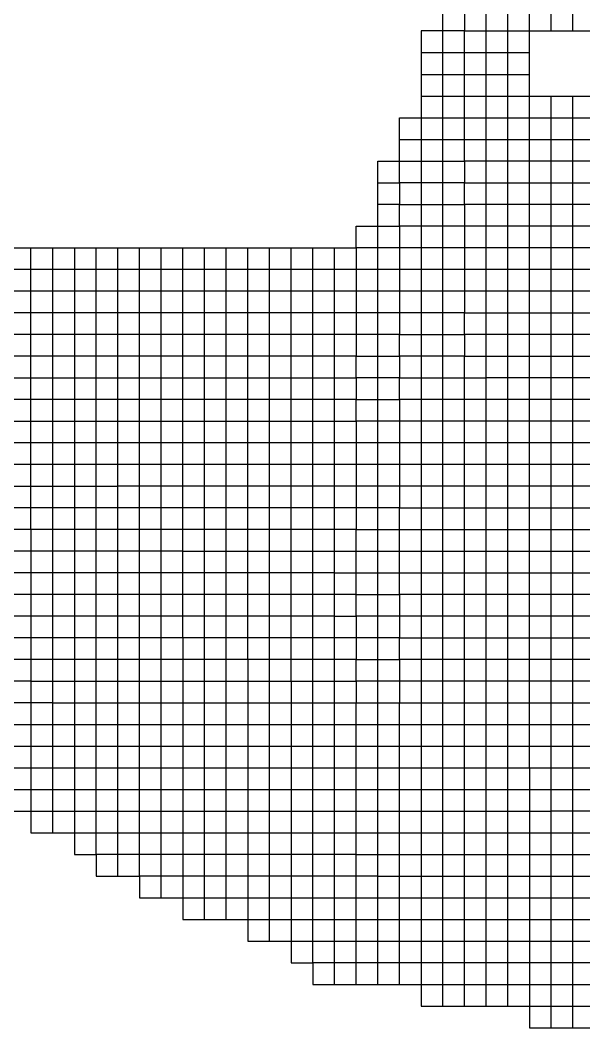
# Model space of a CAD drawing. Header units: millimetres. Extents: x 0 to 841, y 0 to 594.
# Drawn here: x 747.24 to 750.45, y 102.57 to 108.32 of the extents above; entities that cross this region are included whole.
import ezdxf
from ezdxf.enums import TextEntityAlignment as Align

# ---------------------------------------------------------------- set-up
doc = ezdxf.new("R2010")
doc.units = ezdxf.units.MM
doc.layers.add('TEXT', color=255, linetype='Continuous')
doc.styles.add('ECL', font='', dxfattribs={"width": 0.7, "height": 3})
doc.styles.get('ECL').set_extended_font_data('FangSong_GB2312')

# ---------------------------------------------------------------- blocks, each defined once
blk = doc.blocks.new('*U21')
at = {"color": 32, "linetype": 'Continuous'}
for points in [[(-27.291, -2.4065), (-27.1425, -2.4065), (-26.994, -2.4065), (-26.8455, -2.4065), (-26.697, -2.4065), (-26.5485, -2.4065)], [(-26.8455, -2.1095), (-26.994, -2.1095), (-27.1425, -2.1095), (-27.291, -2.1095)], [(-26.697, -2.258), (-26.8455, -2.258), (-26.994, -2.258), (-27.1425, -2.258), (-27.291, -2.258)], [(-26.2515, -2.555), (-26.4, -2.555), (-26.5485, -2.555), (-26.697, -2.555), (-26.8455, -2.555), (-26.994, -2.555), (-27.1425, -2.555), (-27.291, -2.555)]]:
    blk.add_lwpolyline(points, dxfattribs=at)
at = {"color": 15, "linetype": 'Continuous'}
for points in [[(-27.291, -4.337), (-27.1425, -4.337), (-26.994, -4.337), (-26.8455, -4.337), (-26.697, -4.337), (-26.5485, -4.337), (-26.4, -4.337), (-26.2515, -4.337), (-26.103, -4.337), (-25.9545, -4.337), (-25.806, -4.337), (-25.6575, -4.337), (-25.509, -4.337), (-25.3605, -4.337), (-25.212, -4.337), (-25.0635, -4.337), (-24.915, -4.337), (-24.7665, -4.337), (-24.618, -4.337), (-24.618, -4.1885), (-24.4695, -4.1885), (-24.321, -4.1885), (-24.1725, -4.1885), (-24.024, -4.1885), (-23.8755, -4.1885), (-23.727, -4.1885), (-23.5785, -4.1885), (-23.43, -4.1885), (-23.2815, -4.1885)], [(-27.291, -4.634), (-27.1425, -4.634), (-27.1425, -4.7825), (-26.994, -4.7825), (-26.8455, -4.7825), (-26.8455, -4.931), (-26.697, -4.931), (-26.697, -5.0795), (-26.5485, -5.0795), (-26.4, -5.0795), (-26.4, -5.228), (-26.2515, -5.228), (-26.103, -5.228), (-26.103, -5.3765), (-25.9545, -5.3765), (-25.806, -5.3765), (-25.6575, -5.3765), (-25.6575, -5.525), (-25.509, -5.525), (-25.3605, -5.525), (-25.3605, -5.6735), (-25.212, -5.6735), (-25.212, -5.822), (-25.0635, -5.822), (-24.915, -5.822), (-24.7665, -5.822), (-24.618, -5.822), (-24.4695, -5.822), (-24.321, -5.822), (-24.1725, -5.822), (-24.024, -5.822), (-23.8755, -5.822), (-23.727, -5.822), (-23.5785, -5.822), (-23.43, -5.822), (-23.2815, -5.822)], [(-25.0635, -3.2975), (-25.212, -3.2975), (-25.3605, -3.2975), (-25.509, -3.2975), (-25.6575, -3.2975), (-25.806, -3.2975), (-25.9545, -3.2975), (-26.103, -3.2975), (-26.2515, -3.2975), (-26.4, -3.2975), (-26.5485, -3.2975), (-26.697, -3.2975), (-26.8455, -3.2975), (-26.994, -3.2975), (-27.1425, -3.2975), (-27.291, -3.2975)], [(-24.915, -3.446), (-25.0635, -3.446), (-25.212, -3.446), (-25.3605, -3.446), (-25.509, -3.446), (-25.6575, -3.446), (-25.806, -3.446), (-25.9545, -3.446), (-26.103, -3.446), (-26.2515, -3.446), (-26.4, -3.446), (-26.5485, -3.446), (-26.697, -3.446), (-26.8455, -3.446), (-26.994, -3.446), (-27.1425, -3.446), (-27.291, -3.446)], [(-27.291, -4.1885), (-27.1425, -4.1885), (-26.994, -4.1885), (-26.8455, -4.1885), (-26.697, -4.1885), (-26.5485, -4.1885), (-26.4, -4.1885), (-26.2515, -4.1885), (-26.103, -4.1885), (-25.9545, -4.1885), (-25.806, -4.1885), (-25.6575, -4.1885), (-25.509, -4.1885), (-25.3605, -4.1885), (-25.212, -4.1885), (-25.0635, -4.1885), (-24.915, -4.1885), (-24.7665, -4.1885), (-24.618, -4.1885), (-24.618, -4.04), (-24.4695, -4.04), (-24.321, -4.04), (-24.1725, -4.04), (-24.024, -4.04), (-23.8755, -4.04), (-23.727, -4.04), (-23.5785, -4.04), (-23.43, -4.04), (-23.2815, -4.04)], [(-25.0635, -5.822), (-25.0635, -5.6735), (-25.0635, -5.525), (-25.0635, -5.3765), (-25.0635, -5.228), (-25.0635, -5.0795), (-25.0635, -4.931), (-25.0635, -4.7825), (-25.0635, -4.634), (-25.0635, -4.4855), (-25.0635, -4.337), (-25.0635, -4.1885), (-25.0635, -4.04), (-25.0635, -3.8915)], [(-24.915, -5.822), (-24.915, -5.6735), (-24.915, -5.525), (-24.915, -5.3765), (-24.915, -5.228), (-24.915, -5.0795), (-24.915, -4.931), (-24.915, -4.7825), (-24.915, -4.634), (-24.915, -4.4855), (-24.915, -4.337), (-24.915, -4.1885), (-24.915, -4.04), (-24.915, -3.8915)]]:
    blk.add_lwpolyline(points, dxfattribs=at)
at = {"color": 22, "linetype": 'Continuous'}
for points in [[(-24.915, -3.5945), (-25.0635, -3.5945), (-25.212, -3.5945), (-25.3605, -3.5945), (-25.509, -3.5945), (-25.6575, -3.5945), (-25.806, -3.5945), (-25.9545, -3.5945), (-26.103, -3.5945), (-26.2515, -3.5945), (-26.4, -3.5945), (-26.5485, -3.5945), (-26.697, -3.5945), (-26.8455, -3.5945), (-26.994, -3.5945), (-27.1425, -3.5945), (-27.291, -3.5945)], [(-27.1425, -2.7035), (-27.1425, -2.852), (-27.1425, -3.0005), (-27.1425, -3.149), (-27.1425, -3.2975), (-27.1425, -3.446), (-27.1425, -3.5945), (-27.1425, -3.743), (-27.1425, -3.8915), (-27.1425, -4.04), (-27.1425, -4.1885), (-27.1425, -4.337), (-27.1425, -4.4855), (-27.1425, -4.634), (-26.994, -4.634), (-26.8455, -4.634), (-26.697, -4.634), (-26.5485, -4.634), (-26.4, -4.634), (-26.2515, -4.634), (-26.103, -4.634), (-25.9545, -4.634), (-25.806, -4.634), (-25.6575, -4.634), (-25.509, -4.634), (-25.3605, -4.634), (-25.212, -4.634), (-25.0635, -4.634), (-24.915, -4.634), (-24.7665, -4.634), (-24.618, -4.634), (-24.618, -4.4855), (-24.4695, -4.4855), (-24.321, -4.4855), (-24.1725, -4.4855), (-24.024, -4.4855), (-23.8755, -4.4855), (-23.727, -4.4855), (-23.5785, -4.4855), (-23.43, -4.4855), (-23.2815, -4.4855)], [(-27.291, -4.4855), (-27.1425, -4.4855), (-26.994, -4.4855), (-26.8455, -4.4855), (-26.697, -4.4855), (-26.5485, -4.4855), (-26.4, -4.4855), (-26.2515, -4.4855), (-26.103, -4.4855), (-25.9545, -4.4855), (-25.806, -4.4855), (-25.6575, -4.4855), (-25.509, -4.4855), (-25.3605, -4.4855), (-25.212, -4.4855), (-25.0635, -4.4855), (-24.915, -4.4855), (-24.7665, -4.4855), (-24.618, -4.4855), (-24.618, -4.337), (-24.4695, -4.337), (-24.321, -4.337), (-24.1725, -4.337), (-24.024, -4.337), (-23.8755, -4.337), (-23.727, -4.337), (-23.5785, -4.337), (-23.43, -4.337), (-23.2815, -4.337)], [(-23.8755, -4.931), (-23.727, -4.931), (-23.5785, -4.931), (-23.43, -4.931), (-23.2815, -4.931)], [(-26.103, -3.446), (-26.103, -3.5945), (-26.103, -3.743), (-26.103, -3.8915), (-26.103, -4.04), (-26.103, -4.1885), (-26.103, -4.337), (-26.103, -4.4855), (-26.103, -4.634), (-26.103, -4.7825), (-26.103, -4.931), (-26.103, -5.0795), (-26.103, -5.228), (-25.9545, -5.228), (-25.806, -5.228), (-25.6575, -5.228), (-25.509, -5.228), (-25.3605, -5.228), (-25.212, -5.228), (-25.0635, -5.228), (-24.915, -5.228), (-24.7665, -5.228), (-24.618, -5.228), (-24.618, -5.0795), (-24.4695, -5.0795), (-24.321, -5.0795), (-24.1725, -5.0795), (-24.024, -5.0795), (-23.8755, -5.0795)], [(-24.024, -5.9705), (-24.024, -5.822), (-24.024, -5.6735), (-24.024, -5.525), (-24.024, -5.3765), (-24.024, -5.228), (-24.024, -5.0795), (-24.024, -4.931), (-24.024, -4.7825), (-24.024, -4.634), (-24.024, -4.4855), (-24.024, -4.337), (-24.024, -4.1885)]]:
    blk.add_lwpolyline(points, dxfattribs=at)
at = {"color": 34, "linetype": 'Continuous'}
for points in [[(-25.0635, -3.0005), (-25.212, -3.0005), (-25.3605, -3.0005), (-25.509, -3.0005), (-25.6575, -3.0005), (-25.806, -3.0005), (-25.9545, -3.0005), (-26.103, -3.0005), (-26.2515, -3.0005), (-26.4, -3.0005), (-26.5485, -3.0005), (-26.697, -3.0005), (-26.8455, -3.0005), (-26.994, -3.0005), (-27.1425, -3.0005), (-27.291, -3.0005)], [(-23.2815, -0.476), (-23.43, -0.476), (-23.5785, -0.476), (-23.727, -0.476), (-23.8755, -0.476), (-24.024, -0.476), (-24.1725, -0.476), (-24.1725, -0.6245), (-24.321, -0.6245), (-24.4695, -0.6245), (-24.618, -0.6245), (-24.618, -0.773), (-24.7665, -0.773), (-24.915, -0.773), (-24.915, -0.9215), (-25.0635, -0.9215), (-25.212, -0.9215), (-25.3605, -0.9215), (-25.509, -0.9215), (-25.6575, -0.9215), (-25.806, -0.9215), (-25.9545, -0.9215), (-26.103, -0.9215), (-26.2515, -0.9215), (-26.4, -0.9215), (-26.5485, -0.9215), (-26.697, -0.9215), (-26.8455, -0.9215), (-26.994, -0.9215), (-27.1425, -0.9215), (-27.291, -0.9215)], [(-27.291, -4.04), (-27.1425, -4.04), (-26.994, -4.04), (-26.8455, -4.04), (-26.697, -4.04), (-26.5485, -4.04), (-26.4, -4.04), (-26.2515, -4.04), (-26.103, -4.04), (-25.9545, -4.04), (-25.806, -4.04), (-25.6575, -4.04), (-25.509, -4.04), (-25.3605, -4.04), (-25.212, -4.04), (-25.0635, -4.04), (-24.915, -4.04), (-24.7665, -4.04), (-24.618, -4.04), (-24.618, -3.8915), (-24.4695, -3.8915), (-24.321, -3.8915), (-24.1725, -3.8915), (-24.024, -3.8915), (-23.8755, -3.8915), (-23.727, -3.8915), (-23.5785, -3.8915), (-23.43, -3.8915), (-23.2815, -3.8915)]]:
    blk.add_lwpolyline(points, dxfattribs=at)
at = {"color": 251, "linetype": 'Continuous'}
blk.add_lwpolyline([(-23.5785, 0.712), (-23.5785, 0.8605)], dxfattribs=at)
at = {"color": 77, "linetype": 'Continuous'}
for points in [[(-24.1725, -5.9705), (-24.1725, -5.822), (-24.1725, -5.6735), (-24.1725, -5.525), (-24.1725, -5.3765), (-24.1725, -5.228), (-24.1725, -5.0795), (-24.1725, -4.931), (-24.1725, -4.7825), (-24.1725, -4.634), (-24.1725, -4.4855), (-24.1725, -4.337), (-24.1725, -4.1885), (-24.1725, -4.04), (-24.1725, -3.8915), (-24.1725, -3.743), (-24.1725, -3.5945), (-24.1725, -3.446), (-24.1725, -3.2975), (-24.1725, -3.149), (-24.1725, -3.0005), (-24.1725, -2.852), (-24.1725, -2.7035), (-24.1725, -2.555), (-24.1725, -2.4065), (-24.1725, -2.258), (-24.1725, -2.1095), (-24.1725, -1.961), (-24.1725, -1.8125), (-24.1725, -1.664), (-24.024, -1.664), (-24.024, -1.5155), (-24.024, -1.367), (-24.024, -1.2185), (-24.024, -1.07), (-24.024, -0.9215), (-24.024, -0.773), (-24.024, -0.6245), (-24.024, -0.476), (-24.024, -0.3275), (-24.024, -0.179), (-24.024, -0.0305), (-24.024, 0.118), (-24.024, 0.2665), (-24.024, 0.415), (-24.024, 0.5635), (-24.024, 0.712), (-24.024, 0.8605)], [(-23.8755, -5.3765), (-23.8755, -5.228), (-23.8755, -5.0795), (-23.8755, -4.931), (-23.8755, -4.7825), (-23.8755, -4.634), (-23.8755, -4.4855), (-23.8755, -4.337), (-23.8755, -4.1885), (-23.8755, -4.04), (-23.8755, -3.8915), (-23.8755, -3.743), (-23.8755, -3.5945), (-23.8755, -3.446), (-23.8755, -3.2975), (-23.8755, -3.149), (-23.8755, -3.0005), (-23.8755, -2.852), (-23.8755, -2.7035), (-23.8755, -2.555), (-23.8755, -2.4065), (-23.8755, -2.258), (-23.8755, -2.1095), (-23.8755, -1.961), (-23.8755, -1.8125), (-23.8755, -1.664), (-23.8755, -1.5155), (-23.8755, -1.367), (-23.8755, -1.2185), (-23.8755, -1.07), (-23.8755, -0.9215), (-23.8755, -0.773), (-23.8755, -0.6245), (-23.8755, -0.476), (-23.8755, -0.3275), (-23.8755, -0.179), (-23.8755, -0.0305), (-23.8755, 0.118), (-23.8755, 0.2665), (-23.8755, 0.415), (-23.8755, 0.5635), (-23.8755, 0.712), (-23.8755, 0.8605)], [(-26.5485, -4.337), (-26.5485, -4.1885), (-26.5485, -4.04), (-26.5485, -3.8915), (-26.5485, -3.743), (-26.5485, -3.5945), (-26.5485, -3.446), (-26.5485, -3.2975), (-26.5485, -3.149), (-26.5485, -3.0005), (-26.5485, -2.852), (-26.5485, -2.7035), (-26.5485, -2.555), (-26.5485, -2.4065), (-26.5485, -2.258), (-26.5485, -2.1095), (-26.5485, -1.961), (-26.5485, -1.8125), (-26.5485, -1.664), (-26.5485, -1.5155), (-26.5485, -1.367), (-26.5485, -1.2185), (-26.5485, -1.07), (-26.5485, -0.9215), (-26.5485, -0.773)]]:
    blk.add_lwpolyline(points, dxfattribs=at)
at = {"color": 147, "linetype": 'Continuous'}
for points in [[(-23.727, 0.712), (-23.727, 0.8605), (-23.727, 1.009), (-23.727, 1.1575), (-23.727, 1.306), (-23.727, 1.4545), (-23.727, 1.603), (-23.727, 1.7515), (-23.727, 1.9), (-23.727, 2.0485)], [(-23.43, 0.712), (-23.43, 0.8605), (-23.43, 1.009), (-23.43, 1.1575), (-23.43, 1.306), (-23.43, 1.4545), (-23.43, 1.603), (-23.43, 1.7515), (-23.43, 1.9), (-23.43, 2.0485)]]:
    blk.add_lwpolyline(points, dxfattribs=at)
at = {"color": 97, "linetype": 'Continuous'}
blk.add_lwpolyline([(-24.321, -5.3765), (-24.321, -5.228), (-24.321, -5.0795), (-24.321, -4.931), (-24.321, -4.7825), (-24.321, -4.634), (-24.321, -4.4855), (-24.321, -4.337), (-24.321, -4.1885), (-24.321, -4.04), (-24.321, -3.8915), (-24.321, -3.743), (-24.321, -3.5945), (-24.321, -3.446), (-24.321, -3.2975), (-24.321, -3.149), (-24.321, -3.0005), (-24.321, -2.852), (-24.321, -2.7035), (-24.321, -2.555), (-24.321, -2.4065), (-24.321, -2.258), (-24.321, -2.1095), (-24.321, -1.961), (-24.321, -1.8125), (-24.321, -1.664), (-24.321, -1.5155), (-24.321, -1.367), (-24.321, -1.2185), (-24.321, -1.07), (-24.321, -0.9215), (-24.321, -0.773), (-24.321, -0.6245), (-24.321, -0.476), (-24.321, -0.3275), (-24.321, -0.179), (-24.321, -0.0305), (-24.321, 0.118), (-24.321, 0.2665), (-24.321, 0.415), (-24.321, 0.5635), (-24.321, 0.712), (-24.321, 0.8605)], dxfattribs=at)
at = {"color": 47, "linetype": 'Continuous'}
blk.add_lwpolyline([(-24.1725, 0.8605), (-24.1725, 0.712), (-24.321, 0.712), (-24.4695, 0.712), (-24.4695, 0.5635), (-24.4695, 0.415), (-24.4695, 0.2665), (-24.4695, 0.118), (-24.4695, -0.0305), (-24.4695, -0.179), (-24.4695, -0.3275), (-24.4695, -0.476), (-24.4695, -0.6245), (-24.4695, -0.773), (-24.4695, -0.9215), (-24.4695, -1.07), (-24.4695, -1.2185), (-24.4695, -1.367), (-24.4695, -1.5155), (-24.4695, -1.664), (-24.4695, -1.8125), (-24.4695, -1.961), (-24.4695, -2.1095), (-24.4695, -2.258), (-24.4695, -2.4065), (-24.4695, -2.555), (-24.4695, -2.7035), (-24.4695, -2.852), (-24.4695, -3.0005), (-24.4695, -3.149), (-24.4695, -3.2975), (-24.4695, -3.446), (-24.4695, -3.5945), (-24.4695, -3.743), (-24.4695, -3.8915), (-24.4695, -4.04), (-24.4695, -4.1885), (-24.4695, -4.337), (-24.4695, -4.4855), (-24.4695, -4.634), (-24.4695, -4.7825), (-24.4695, -4.931), (-24.4695, -5.0795), (-24.4695, -5.228), (-24.4695, -5.3765), (-24.4695, -5.525), (-24.4695, -5.6735), (-24.4695, -5.822), (-24.4695, -5.9705), (-24.321, -5.9705), (-24.1725, -5.9705), (-24.024, -5.9705), (-23.8755, -5.9705), (-23.727, -5.9705), (-23.5785, -5.9705), (-23.43, -5.9705), (-23.2815, -5.9705)], dxfattribs=at)
at = {"color": 145, "linetype": 'Continuous'}
blk.add_lwpolyline([(-24.4695, 0.5635), (-24.321, 0.5635), (-24.1725, 0.5635), (-24.1725, 0.712), (-24.024, 0.712), (-23.8755, 0.712), (-23.727, 0.712), (-23.5785, 0.712), (-23.43, 0.712), (-23.2815, 0.712), (-23.133, 0.712), (-22.9845, 0.712)], dxfattribs=at)
at = {"color": 84, "linetype": 'Continuous'}
for points in [[(-23.727, -4.337), (-23.727, -4.1885), (-23.727, -4.04), (-23.727, -3.8915), (-23.727, -3.743), (-23.727, -3.5945), (-23.727, -3.446), (-23.727, -3.2975), (-23.727, -3.149), (-23.727, -3.0005), (-23.727, -2.852), (-23.727, -2.7035), (-23.727, -2.555), (-23.727, -2.4065), (-23.727, -2.258), (-23.727, -2.1095), (-23.727, -1.961), (-23.727, -1.8125), (-23.727, -1.664), (-23.727, -1.5155), (-23.727, -1.367), (-23.727, -1.2185), (-23.727, -1.07), (-23.727, -0.9215), (-23.727, -0.773), (-23.727, -0.6245), (-23.727, -0.476), (-23.727, -0.3275), (-23.727, -0.179), (-23.727, -0.0305), (-23.727, 0.118), (-23.727, 0.2665), (-23.727, 0.415), (-23.727, 0.5635), (-23.727, 0.712)], [(-23.5785, -4.337), (-23.5785, -4.1885), (-23.5785, -4.04), (-23.5785, -3.8915), (-23.5785, -3.743), (-23.5785, -3.5945), (-23.5785, -3.446), (-23.5785, -3.2975), (-23.5785, -3.149), (-23.5785, -3.0005), (-23.5785, -2.852), (-23.5785, -2.7035), (-23.5785, -2.555), (-23.5785, -2.4065), (-23.5785, -2.258), (-23.5785, -2.1095), (-23.5785, -1.961), (-23.5785, -1.8125), (-23.5785, -1.664), (-23.5785, -1.5155), (-23.5785, -1.367), (-23.5785, -1.2185), (-23.5785, -1.07), (-23.5785, -0.9215), (-23.5785, -0.773), (-23.5785, -0.6245), (-23.5785, -0.476), (-23.5785, -0.3275), (-23.5785, -0.179), (-23.5785, -0.0305), (-23.5785, 0.118), (-23.5785, 0.2665)], [(-23.43, -4.337), (-23.43, -4.1885), (-23.43, -4.04), (-23.43, -3.8915), (-23.43, -3.743), (-23.43, -3.5945), (-23.43, -3.446), (-23.43, -3.2975), (-23.43, -3.149), (-23.43, -3.0005), (-23.43, -2.852), (-23.43, -2.7035), (-23.43, -2.555), (-23.43, -2.4065), (-23.43, -2.258), (-23.43, -2.1095), (-23.43, -1.961), (-23.43, -1.8125), (-23.43, -1.664), (-23.43, -1.5155), (-23.43, -1.367), (-23.43, -1.2185), (-23.43, -1.07), (-23.43, -0.9215), (-23.43, -0.773), (-23.43, -0.6245), (-23.43, -0.476), (-23.43, -0.3275), (-23.43, -0.179), (-23.43, -0.0305), (-23.43, 0.118), (-23.43, 0.2665)], [(-26.994, -2.7035), (-26.994, -2.555), (-26.994, -2.4065), (-26.994, -2.258), (-26.994, -2.1095), (-26.994, -1.961), (-26.994, -1.8125), (-26.994, -1.664), (-26.994, -1.5155), (-26.994, -1.367), (-26.994, -1.2185), (-26.994, -1.07), (-26.994, -0.9215), (-26.994, -0.773)], [(-25.0635, -3.8915), (-25.0635, -3.743), (-25.0635, -3.5945), (-25.0635, -3.446), (-25.0635, -3.2975), (-25.0635, -3.149), (-25.0635, -3.0005), (-25.0635, -2.852), (-25.0635, -2.7035), (-25.0635, -2.555), (-25.0635, -2.4065), (-25.0635, -2.258), (-25.0635, -2.1095), (-25.0635, -1.961), (-25.0635, -1.8125), (-25.0635, -1.664), (-25.0635, -1.5155), (-25.0635, -1.367), (-25.0635, -1.2185), (-25.0635, -1.07), (-25.0635, -0.9215), (-25.0635, -0.773)], [(-23.2815, -1.664), (-23.43, -1.664), (-23.5785, -1.664), (-23.727, -1.664), (-23.8755, -1.664), (-24.024, -1.664)], [(-23.2815, -3.5945), (-23.43, -3.5945), (-23.5785, -3.5945), (-23.727, -3.5945), (-23.8755, -3.5945), (-24.024, -3.5945), (-24.1725, -3.5945), (-24.321, -3.5945), (-24.4695, -3.5945), (-24.618, -3.5945), (-24.618, -3.743), (-24.7665, -3.743), (-24.915, -3.743), (-24.915, -3.8915)], [(-23.2815, -3.743), (-23.43, -3.743), (-23.5785, -3.743), (-23.727, -3.743), (-23.8755, -3.743), (-24.024, -3.743), (-24.1725, -3.743), (-24.321, -3.743), (-24.4695, -3.743), (-24.618, -3.743), (-24.618, -3.8915)]]:
    blk.add_lwpolyline(points, dxfattribs=at)
at = {"color": 252, "linetype": 'Continuous'}
for points in [[(-24.4695, 0.415), (-24.321, 0.415), (-24.1725, 0.415), (-24.1725, 0.5635), (-24.024, 0.5635), (-23.8755, 0.5635), (-23.727, 0.5635)], [(-24.4695, 0.2665), (-24.321, 0.2665), (-24.1725, 0.2665), (-24.1725, 0.415), (-24.024, 0.415), (-23.8755, 0.415), (-23.727, 0.415)]]:
    blk.add_lwpolyline(points, dxfattribs=at)
at = {"color": 87, "linetype": 'Continuous'}
blk.add_lwpolyline([(-24.7665, -5.822), (-24.7665, -5.6735), (-24.7665, -5.525), (-24.7665, -5.3765), (-24.7665, -5.228), (-24.7665, -5.0795), (-24.7665, -4.931), (-24.7665, -4.7825), (-24.7665, -4.634), (-24.7665, -4.4855), (-24.7665, -4.337), (-24.7665, -4.1885), (-24.7665, -4.04), (-24.7665, -3.8915), (-24.7665, -3.743), (-24.7665, -3.5945), (-24.7665, -3.446), (-24.7665, -3.2975), (-24.7665, -3.149), (-24.7665, -3.0005), (-24.7665, -2.852), (-24.7665, -2.7035), (-24.7665, -2.555), (-24.7665, -2.4065), (-24.7665, -2.258), (-24.7665, -2.1095), (-24.7665, -1.961), (-24.7665, -1.8125), (-24.7665, -1.664), (-24.7665, -1.5155), (-24.7665, -1.367), (-24.7665, -1.2185), (-24.7665, -1.07), (-24.7665, -0.9215), (-24.7665, -0.773), (-24.7665, -0.6245), (-24.7665, -0.476), (-24.7665, -0.3275), (-24.7665, -0.179), (-24.618, -0.179), (-24.618, -0.0305), (-24.618, 0.118), (-24.4695, 0.118), (-24.321, 0.118), (-24.1725, 0.118), (-24.1725, 0.2665), (-24.024, 0.2665), (-23.8755, 0.2665), (-23.727, 0.2665), (-23.2815, 0.2665)], dxfattribs=at)
at = {"color": 157, "linetype": 'Continuous'}
blk.add_lwpolyline([(-24.618, -0.0305), (-24.4695, -0.0305), (-24.321, -0.0305), (-24.1725, -0.0305), (-24.1725, 0.118), (-24.024, 0.118), (-23.8755, 0.118), (-23.727, 0.118), (-23.5785, 0.118), (-23.43, 0.118), (-23.2815, 0.118), (-23.133, 0.118), (-22.9845, 0.118), (-22.836, 0.118), (-22.6875, 0.118), (-22.539, 0.118)], dxfattribs=at)
at = {"color": 167, "linetype": 'Continuous'}
for points in [[(-24.7665, -0.3275), (-24.618, -0.3275), (-24.618, -0.179), (-24.4695, -0.179), (-24.321, -0.179), (-24.1725, -0.179), (-24.1725, -0.0305), (-24.024, -0.0305), (-23.8755, -0.0305), (-23.727, -0.0305), (-23.5785, -0.0305), (-23.43, -0.0305), (-23.2815, -0.0305), (-23.133, -0.0305), (-22.9845, -0.0305), (-22.836, -0.0305), (-22.6875, -0.0305), (-22.539, -0.0305)], [(-23.2815, -0.179), (-23.43, -0.179), (-23.5785, -0.179), (-23.727, -0.179), (-23.8755, -0.179), (-24.024, -0.179), (-24.1725, -0.179), (-24.1725, -0.3275), (-24.321, -0.3275), (-24.4695, -0.3275), (-24.618, -0.3275), (-24.618, -0.476), (-24.7665, -0.476)]]:
    blk.add_lwpolyline(points, dxfattribs=at)
at = {"color": 57, "linetype": 'Continuous'}
for points in [[(-23.2815, -0.6245), (-23.43, -0.6245), (-23.5785, -0.6245), (-23.727, -0.6245), (-23.8755, -0.6245), (-24.024, -0.6245), (-24.1725, -0.6245), (-24.1725, -0.773), (-24.321, -0.773), (-24.4695, -0.773), (-24.618, -0.773), (-24.618, -0.9215), (-24.7665, -0.9215), (-24.915, -0.9215), (-24.915, -1.07), (-25.0635, -1.07), (-25.212, -1.07), (-25.3605, -1.07), (-25.509, -1.07), (-25.6575, -1.07), (-25.806, -1.07), (-25.9545, -1.07), (-26.103, -1.07), (-26.2515, -1.07), (-26.4, -1.07), (-26.5485, -1.07), (-26.697, -1.07), (-26.8455, -1.07), (-26.994, -1.07), (-27.1425, -1.07), (-27.291, -1.07)], [(-24.915, -0.773), (-24.915, -0.6245), (-24.7665, -0.6245), (-24.618, -0.6245), (-24.618, -0.476), (-24.4695, -0.476), (-24.321, -0.476), (-24.1725, -0.476), (-24.1725, -0.3275), (-24.024, -0.3275), (-23.8755, -0.3275), (-23.727, -0.3275), (-23.5785, -0.3275), (-23.43, -0.3275), (-23.2815, -0.3275)]]:
    blk.add_lwpolyline(points, dxfattribs=at)
at = {"color": 91, "linetype": 'Continuous'}
blk.add_lwpolyline([(-28.479, -0.773), (-24.915, -0.773)], dxfattribs=at)
at = {"color": 13, "linetype": 'Continuous'}
for points in [[(-27.1425, -3.743), (-27.291, -3.743)], [(-26.994, -3.8915), (-27.1425, -3.8915), (-27.291, -3.8915)], [(-26.2515, -2.7035), (-26.4, -2.7035), (-26.5485, -2.7035), (-26.697, -2.7035), (-26.8455, -2.7035), (-26.994, -2.7035), (-27.1425, -2.7035), (-27.291, -2.7035)], [(-26.103, -2.852), (-26.2515, -2.852), (-26.4, -2.852), (-26.5485, -2.852), (-26.697, -2.852), (-26.8455, -2.852), (-26.994, -2.852), (-27.1425, -2.852), (-27.291, -2.852)], [(-23.727, -4.7825), (-23.5785, -4.7825), (-23.43, -4.7825), (-23.2815, -4.7825)], [(-25.9545, -5.3765), (-25.9545, -5.228), (-25.9545, -5.0795), (-25.9545, -4.931), (-25.9545, -4.7825), (-25.9545, -4.634), (-25.9545, -4.4855), (-25.9545, -4.337), (-25.9545, -4.1885), (-25.9545, -4.04), (-25.9545, -3.8915), (-25.9545, -3.743), (-25.9545, -3.5945), (-25.9545, -3.446)], [(-25.806, -5.3765), (-25.806, -5.228), (-25.806, -5.0795), (-25.806, -4.931), (-25.806, -4.7825), (-25.806, -4.634), (-25.806, -4.4855), (-25.806, -4.337), (-25.806, -4.1885), (-25.806, -4.04), (-25.806, -3.8915), (-25.806, -3.743), (-25.806, -3.5945), (-25.806, -3.446)], [(-23.2815, -5.6735), (-23.43, -5.6735), (-23.5785, -5.6735), (-23.727, -5.6735), (-23.8755, -5.6735), (-24.024, -5.6735), (-24.1725, -5.6735), (-24.321, -5.6735), (-24.4695, -5.6735), (-24.618, -5.6735), (-24.618, -5.525), (-24.4695, -5.525), (-24.321, -5.525), (-24.1725, -5.525), (-24.024, -5.525), (-23.8755, -5.525), (-23.727, -5.525), (-23.5785, -5.525), (-23.43, -5.525), (-23.2815, -5.525)], [(-26.2515, -5.228), (-26.2515, -5.0795), (-26.2515, -4.931), (-26.2515, -4.7825), (-26.2515, -4.634), (-26.2515, -4.4855), (-26.2515, -4.337), (-26.2515, -4.1885), (-26.2515, -4.04), (-26.2515, -3.8915), (-26.2515, -3.743), (-26.2515, -3.5945)], [(-25.6575, -3.5945), (-25.6575, -3.743), (-25.6575, -3.8915), (-25.6575, -4.04), (-25.6575, -4.1885), (-25.6575, -4.337), (-25.6575, -4.4855), (-25.6575, -4.634), (-25.6575, -4.7825), (-25.6575, -4.931), (-25.6575, -5.0795), (-25.6575, -5.228), (-25.6575, -5.3765), (-25.509, -5.3765), (-25.3605, -5.3765), (-25.212, -5.3765), (-25.0635, -5.3765), (-24.915, -5.3765), (-24.7665, -5.3765), (-24.618, -5.3765), (-24.618, -5.228), (-24.4695, -5.228), (-24.321, -5.228), (-24.1725, -5.228), (-24.024, -5.228), (-23.8755, -5.228), (-23.727, -5.228), (-23.5785, -5.228), (-23.43, -5.228), (-23.2815, -5.228)], [(-25.509, -5.525), (-25.509, -5.3765), (-25.509, -5.228), (-25.509, -5.0795), (-25.509, -4.931), (-25.509, -4.7825), (-25.509, -4.634), (-25.509, -4.4855), (-25.509, -4.337), (-25.509, -4.1885), (-25.509, -4.04), (-25.509, -3.8915), (-25.509, -3.743), (-25.509, -3.5945)], [(-26.2515, -3.743), (-26.103, -3.743), (-25.9545, -3.743), (-25.806, -3.743), (-25.6575, -3.743), (-25.509, -3.743), (-25.3605, -3.743), (-25.212, -3.743), (-25.0635, -3.743), (-24.915, -3.743)], [(-25.3605, -3.743), (-25.3605, -3.8915), (-25.3605, -4.04), (-25.3605, -4.1885), (-25.3605, -4.337), (-25.3605, -4.4855), (-25.3605, -4.634), (-25.3605, -4.7825), (-25.3605, -4.931), (-25.3605, -5.0795), (-25.3605, -5.228), (-25.3605, -5.3765), (-25.3605, -5.525), (-25.212, -5.525), (-25.0635, -5.525), (-24.915, -5.525), (-24.7665, -5.525), (-24.618, -5.525), (-24.618, -5.3765), (-24.4695, -5.3765), (-24.321, -5.3765), (-24.1725, -5.3765), (-24.024, -5.3765), (-23.8755, -5.3765), (-23.727, -5.3765), (-23.5785, -5.3765), (-23.43, -5.3765), (-23.2815, -5.3765)], [(-24.618, -5.822), (-24.618, -5.6735), (-24.7665, -5.6735), (-24.915, -5.6735), (-25.0635, -5.6735), (-25.212, -5.6735), (-25.212, -5.525), (-25.212, -5.3765), (-25.212, -5.228), (-25.212, -5.0795), (-25.212, -4.931), (-25.212, -4.7825), (-25.212, -4.634), (-25.212, -4.4855), (-25.212, -4.337), (-25.212, -4.1885), (-25.212, -4.04), (-25.212, -3.8915), (-25.212, -3.743)], [(-26.2515, -3.8915), (-26.103, -3.8915), (-25.9545, -3.8915), (-25.806, -3.8915), (-25.6575, -3.8915), (-25.509, -3.8915), (-25.3605, -3.8915), (-25.212, -3.8915), (-25.0635, -3.8915), (-24.915, -3.8915), (-24.7665, -3.8915), (-24.618, -3.8915)], [(-24.915, -4.931), (-25.0635, -4.931), (-25.212, -4.931), (-25.3605, -4.931), (-25.509, -4.931), (-25.6575, -4.931), (-25.806, -4.931), (-25.9545, -4.931), (-26.103, -4.931), (-26.2515, -4.931), (-26.4, -4.931), (-26.5485, -4.931), (-26.697, -4.931), (-26.697, -4.7825), (-26.697, -4.634), (-26.697, -4.4855), (-26.697, -4.337)], [(-26.5485, -5.0795), (-26.5485, -4.931), (-26.5485, -4.7825), (-26.5485, -4.634), (-26.5485, -4.4855), (-26.5485, -4.337)], [(-24.7665, -5.0795), (-24.915, -5.0795), (-25.0635, -5.0795), (-25.212, -5.0795), (-25.3605, -5.0795), (-25.509, -5.0795), (-25.6575, -5.0795), (-25.806, -5.0795), (-25.9545, -5.0795), (-26.103, -5.0795), (-26.2515, -5.0795), (-26.4, -5.0795), (-26.4, -4.931), (-26.4, -4.7825), (-26.4, -4.634), (-26.4, -4.4855), (-26.4, -4.337)], [(-23.8755, -5.0795), (-23.727, -5.0795), (-23.5785, -5.0795), (-23.43, -5.0795), (-23.2815, -5.0795)], [(-23.727, -4.337), (-23.727, -4.4855), (-23.727, -4.634), (-23.727, -4.7825), (-23.727, -4.931), (-23.727, -5.0795), (-23.727, -5.228), (-23.727, -5.3765), (-23.727, -5.525), (-23.727, -5.6735), (-23.727, -5.822), (-23.727, -5.9705), (-23.727, -6.119), (-23.5785, -6.119), (-23.43, -6.119), (-23.2815, -6.119)], [(-23.5785, -6.119), (-23.5785, -5.9705), (-23.5785, -5.822), (-23.5785, -5.6735), (-23.5785, -5.525), (-23.5785, -5.3765), (-23.5785, -5.228), (-23.5785, -5.0795), (-23.5785, -4.931), (-23.5785, -4.7825), (-23.5785, -4.634), (-23.5785, -4.4855), (-23.5785, -4.337)], [(-23.43, -6.119), (-23.43, -5.9705), (-23.43, -5.822), (-23.43, -5.6735), (-23.43, -5.525), (-23.43, -5.3765), (-23.43, -5.228), (-23.43, -5.0795), (-23.43, -4.931), (-23.43, -4.7825), (-23.43, -4.634), (-23.43, -4.4855), (-23.43, -4.337)], [(-22.0935, -4.7825), (-22.242, -4.7825), (-22.242, -4.634), (-22.3905, -4.634), (-22.539, -4.634), (-22.6875, -4.634), (-22.836, -4.634), (-22.9845, -4.634), (-23.133, -4.634), (-23.2815, -4.634), (-23.43, -4.634), (-23.5785, -4.634)], [(-24.321, -5.9705), (-24.321, -5.822), (-24.321, -5.6735), (-24.321, -5.525), (-24.321, -5.3765)], [(-23.8755, -5.9705), (-23.8755, -5.822), (-23.8755, -5.6735), (-23.8755, -5.525), (-23.8755, -5.3765)]]:
    blk.add_lwpolyline(points, dxfattribs=at)
at = {"color": 94, "linetype": 'Continuous'}
for points in [[(-23.2815, -0.773), (-23.43, -0.773), (-23.5785, -0.773), (-23.727, -0.773), (-23.8755, -0.773), (-24.024, -0.773), (-24.1725, -0.773), (-24.1725, -0.9215), (-24.321, -0.9215), (-24.4695, -0.9215), (-24.618, -0.9215), (-24.618, -1.07), (-24.7665, -1.07), (-24.915, -1.07), (-24.915, -1.2185), (-25.0635, -1.2185), (-25.212, -1.2185), (-25.3605, -1.2185), (-25.509, -1.2185), (-25.6575, -1.2185), (-25.806, -1.2185), (-25.9545, -1.2185), (-26.103, -1.2185), (-26.2515, -1.2185), (-26.4, -1.2185), (-26.5485, -1.2185), (-26.697, -1.2185), (-26.8455, -1.2185), (-26.994, -1.2185), (-27.1425, -1.2185), (-27.291, -1.2185)], [(-23.2815, -0.9215), (-23.43, -0.9215), (-23.5785, -0.9215), (-23.727, -0.9215), (-23.8755, -0.9215), (-24.024, -0.9215), (-24.1725, -0.9215), (-24.1725, -1.07), (-24.321, -1.07), (-24.4695, -1.07), (-24.618, -1.07), (-24.618, -1.2185), (-24.7665, -1.2185), (-24.915, -1.2185), (-24.915, -1.367), (-25.0635, -1.367), (-25.212, -1.367), (-25.3605, -1.367), (-25.509, -1.367), (-25.6575, -1.367), (-25.806, -1.367), (-25.9545, -1.367), (-26.103, -1.367), (-26.2515, -1.367), (-26.4, -1.367), (-26.5485, -1.367), (-26.697, -1.367), (-26.8455, -1.367), (-26.994, -1.367), (-27.1425, -1.367), (-27.291, -1.367)], [(-27.291, -1.664), (-27.1425, -1.664), (-26.994, -1.664), (-26.8455, -1.664), (-26.697, -1.664), (-26.5485, -1.664), (-26.4, -1.664), (-26.2515, -1.664), (-26.103, -1.664), (-25.9545, -1.664), (-25.806, -1.664), (-25.6575, -1.664), (-25.509, -1.664), (-25.3605, -1.664), (-25.212, -1.664), (-25.0635, -1.664), (-24.915, -1.664), (-24.915, -1.5155), (-24.7665, -1.5155), (-24.618, -1.5155), (-24.618, -1.367), (-24.4695, -1.367), (-24.321, -1.367), (-24.1725, -1.367), (-24.1725, -1.2185), (-24.024, -1.2185), (-23.8755, -1.2185), (-23.727, -1.2185), (-23.5785, -1.2185), (-23.43, -1.2185), (-23.2815, -1.2185)], [(-23.2815, -1.07), (-23.43, -1.07), (-23.5785, -1.07), (-23.727, -1.07), (-23.8755, -1.07), (-24.024, -1.07), (-24.1725, -1.07), (-24.1725, -1.2185), (-24.321, -1.2185), (-24.4695, -1.2185), (-24.618, -1.2185), (-24.618, -1.367), (-24.7665, -1.367), (-24.915, -1.367), (-24.915, -1.5155), (-25.0635, -1.5155), (-25.212, -1.5155), (-25.3605, -1.5155), (-25.509, -1.5155), (-25.6575, -1.5155), (-25.806, -1.5155), (-25.9545, -1.5155), (-26.103, -1.5155), (-26.2515, -1.5155), (-26.4, -1.5155), (-26.5485, -1.5155), (-26.697, -1.5155), (-26.8455, -1.5155), (-26.994, -1.5155), (-27.1425, -1.5155), (-27.291, -1.5155)], [(-23.2815, -1.367), (-23.43, -1.367), (-23.5785, -1.367), (-23.727, -1.367), (-23.8755, -1.367), (-24.024, -1.367), (-24.1725, -1.367), (-24.1725, -1.5155), (-24.321, -1.5155), (-24.4695, -1.5155), (-24.618, -1.5155), (-24.618, -1.664), (-24.7665, -1.664), (-24.915, -1.664), (-24.915, -1.8125), (-25.0635, -1.8125), (-25.212, -1.8125), (-25.3605, -1.8125), (-25.509, -1.8125), (-25.6575, -1.8125), (-25.806, -1.8125), (-25.9545, -1.8125), (-26.103, -1.8125), (-26.2515, -1.8125), (-26.4, -1.8125), (-26.5485, -1.8125), (-26.697, -1.8125), (-26.8455, -1.8125), (-26.994, -1.8125), (-27.1425, -1.8125), (-27.291, -1.8125)], [(-23.2815, -1.8125), (-23.43, -1.8125), (-23.5785, -1.8125), (-23.727, -1.8125), (-23.8755, -1.8125), (-24.024, -1.8125), (-24.1725, -1.8125), (-24.321, -1.8125), (-24.4695, -1.8125), (-24.618, -1.8125), (-24.618, -1.961), (-24.7665, -1.961), (-24.915, -1.961), (-24.915, -2.1095), (-25.0635, -2.1095), (-25.212, -2.1095), (-25.3605, -2.1095), (-25.509, -2.1095), (-25.6575, -2.1095), (-25.806, -2.1095), (-25.9545, -2.1095), (-26.103, -2.1095), (-26.2515, -2.1095), (-26.4, -2.1095), (-26.5485, -2.1095), (-26.697, -2.1095), (-26.8455, -2.1095)], [(-23.2815, -1.961), (-23.43, -1.961), (-23.5785, -1.961), (-23.727, -1.961), (-23.8755, -1.961), (-24.024, -1.961), (-24.1725, -1.961), (-24.321, -1.961), (-24.4695, -1.961), (-24.618, -1.961), (-24.618, -2.1095), (-24.7665, -2.1095), (-24.915, -2.1095), (-24.915, -2.258), (-25.0635, -2.258), (-25.212, -2.258), (-25.3605, -2.258), (-25.509, -2.258), (-25.6575, -2.258), (-25.806, -2.258), (-25.9545, -2.258), (-26.103, -2.258), (-26.2515, -2.258), (-26.4, -2.258), (-26.5485, -2.258), (-26.697, -2.258)]]:
    blk.add_lwpolyline(points, dxfattribs=at)
at = {"color": 74, "linetype": 'Continuous'}
for points in [[(-27.1425, -2.7035), (-27.1425, -2.555), (-27.1425, -2.4065), (-27.1425, -2.258), (-27.1425, -2.1095), (-27.1425, -1.961), (-27.1425, -1.8125), (-27.1425, -1.664), (-27.1425, -1.5155), (-27.1425, -1.367), (-27.1425, -1.2185), (-27.1425, -1.07), (-27.1425, -0.9215), (-27.1425, -0.773)], [(-26.4, -4.337), (-26.4, -4.1885), (-26.4, -4.04), (-26.4, -3.8915), (-26.4, -3.743), (-26.4, -3.5945), (-26.4, -3.446), (-26.4, -3.2975), (-26.4, -3.149), (-26.4, -3.0005), (-26.4, -2.852), (-26.4, -2.7035), (-26.4, -2.555), (-26.4, -2.4065), (-26.4, -2.258), (-26.4, -2.1095), (-26.4, -1.961), (-26.4, -1.8125), (-26.4, -1.664), (-26.4, -1.5155), (-26.4, -1.367), (-26.4, -1.2185), (-26.4, -1.07), (-26.4, -0.9215), (-26.4, -0.773)]]:
    blk.add_lwpolyline(points, dxfattribs=at)
at = {"color": 37, "linetype": 'Continuous'}
blk.add_lwpolyline([(-26.8455, -0.773), (-26.8455, -0.9215), (-26.8455, -1.07), (-26.8455, -1.2185), (-26.8455, -1.367), (-26.8455, -1.5155), (-26.8455, -1.664), (-26.8455, -1.8125), (-26.8455, -1.961), (-26.8455, -2.1095), (-26.8455, -2.258), (-26.8455, -2.4065), (-26.8455, -2.555), (-26.8455, -2.7035), (-26.8455, -2.852), (-26.8455, -3.0005), (-26.8455, -3.149), (-26.8455, -3.2975), (-26.8455, -3.446), (-26.8455, -3.5945), (-26.8455, -3.743), (-26.8455, -3.8915), (-26.8455, -4.04), (-26.8455, -4.1885), (-26.8455, -4.337), (-26.8455, -4.4855), (-26.8455, -4.634), (-26.8455, -4.7825), (-26.697, -4.7825), (-26.5485, -4.7825), (-26.4, -4.7825), (-26.2515, -4.7825), (-26.103, -4.7825), (-25.9545, -4.7825), (-25.806, -4.7825), (-25.6575, -4.7825), (-25.509, -4.7825), (-25.3605, -4.7825), (-25.212, -4.7825), (-25.0635, -4.7825), (-24.915, -4.7825), (-24.7665, -4.7825), (-24.618, -4.7825), (-24.618, -4.634), (-24.4695, -4.634), (-24.321, -4.634), (-24.1725, -4.634), (-24.024, -4.634), (-23.8755, -4.634), (-23.727, -4.634), (-23.5785, -4.634)], dxfattribs=at)
at = {"color": 66, "linetype": 'Continuous'}
blk.add_lwpolyline([(-26.697, -4.337), (-26.697, -4.1885), (-26.697, -4.04), (-26.697, -3.8915), (-26.697, -3.743), (-26.697, -3.5945), (-26.697, -3.446), (-26.697, -3.2975), (-26.697, -3.149), (-26.697, -3.0005), (-26.697, -2.852), (-26.697, -2.7035), (-26.697, -2.555), (-26.697, -2.4065), (-26.697, -2.258), (-26.697, -2.1095), (-26.697, -1.961), (-26.697, -1.8125), (-26.697, -1.664), (-26.697, -1.5155), (-26.697, -1.367), (-26.697, -1.2185), (-26.697, -1.07), (-26.697, -0.9215), (-26.697, -0.773)], dxfattribs=at)
at = {"color": 82, "linetype": 'Continuous'}
for points in [[(-26.2515, -3.5945), (-26.2515, -3.446), (-26.2515, -3.2975), (-26.2515, -3.149), (-26.2515, -3.0005), (-26.2515, -2.852), (-26.2515, -2.7035), (-26.2515, -2.555), (-26.2515, -2.4065), (-26.2515, -2.258), (-26.2515, -2.1095), (-26.2515, -1.961), (-26.2515, -1.8125), (-26.2515, -1.664), (-26.2515, -1.5155), (-26.2515, -1.367), (-26.2515, -1.2185), (-26.2515, -1.07), (-26.2515, -0.9215), (-26.2515, -0.773)], [(-26.103, -3.446), (-26.103, -3.2975), (-26.103, -3.149), (-26.103, -3.0005), (-26.103, -2.852), (-26.103, -2.7035), (-26.103, -2.555), (-26.103, -2.4065), (-26.103, -2.258), (-26.103, -2.1095), (-26.103, -1.961), (-26.103, -1.8125), (-26.103, -1.664), (-26.103, -1.5155), (-26.103, -1.367), (-26.103, -1.2185), (-26.103, -1.07), (-26.103, -0.9215), (-26.103, -0.773)], [(-25.9545, -3.446), (-25.9545, -3.2975), (-25.9545, -3.149), (-25.9545, -3.0005), (-25.9545, -2.852), (-25.9545, -2.7035), (-25.9545, -2.555), (-25.9545, -2.4065), (-25.9545, -2.258), (-25.9545, -2.1095), (-25.9545, -1.961), (-25.9545, -1.8125), (-25.9545, -1.664), (-25.9545, -1.5155), (-25.9545, -1.367), (-25.9545, -1.2185), (-25.9545, -1.07), (-25.9545, -0.9215), (-25.9545, -0.773)], [(-25.806, -3.446), (-25.806, -3.2975), (-25.806, -3.149), (-25.806, -3.0005), (-25.806, -2.852), (-25.806, -2.7035), (-25.806, -2.555), (-25.806, -2.4065), (-25.806, -2.258), (-25.806, -2.1095), (-25.806, -1.961), (-25.806, -1.8125), (-25.806, -1.664), (-25.806, -1.5155), (-25.806, -1.367), (-25.806, -1.2185), (-25.806, -1.07), (-25.806, -0.9215), (-25.806, -0.773)], [(-25.6575, -3.5945), (-25.6575, -3.446), (-25.6575, -3.2975), (-25.6575, -3.149), (-25.6575, -3.0005), (-25.6575, -2.852), (-25.6575, -2.7035), (-25.6575, -2.555), (-25.6575, -2.4065), (-25.6575, -2.258), (-25.6575, -2.1095), (-25.6575, -1.961), (-25.6575, -1.8125), (-25.6575, -1.664), (-25.6575, -1.5155), (-25.6575, -1.367), (-25.6575, -1.2185), (-25.6575, -1.07), (-25.6575, -0.9215), (-25.6575, -0.773)], [(-25.509, -3.5945), (-25.509, -3.446), (-25.509, -3.2975), (-25.509, -3.149), (-25.509, -3.0005), (-25.509, -2.852), (-25.509, -2.7035), (-25.509, -2.555), (-25.509, -2.4065), (-25.509, -2.258), (-25.509, -2.1095), (-25.509, -1.961), (-25.509, -1.8125), (-25.509, -1.664), (-25.509, -1.5155), (-25.509, -1.367), (-25.509, -1.2185), (-25.509, -1.07), (-25.509, -0.9215), (-25.509, -0.773)], [(-25.3605, -3.743), (-25.3605, -3.5945), (-25.3605, -3.446), (-25.3605, -3.2975), (-25.3605, -3.149), (-25.3605, -3.0005), (-25.3605, -2.852), (-25.3605, -2.7035), (-25.3605, -2.555), (-25.3605, -2.4065), (-25.3605, -2.258), (-25.3605, -2.1095), (-25.3605, -1.961), (-25.3605, -1.8125), (-25.3605, -1.664), (-25.3605, -1.5155), (-25.3605, -1.367), (-25.3605, -1.2185), (-25.3605, -1.07), (-25.3605, -0.9215), (-25.3605, -0.773)], [(-25.212, -3.743), (-25.212, -3.5945), (-25.212, -3.446), (-25.212, -3.2975), (-25.212, -3.149), (-25.212, -3.0005), (-25.212, -2.852), (-25.212, -2.7035), (-25.212, -2.555), (-25.212, -2.4065), (-25.212, -2.258), (-25.212, -2.1095), (-25.212, -1.961), (-25.212, -1.8125), (-25.212, -1.664), (-25.212, -1.5155), (-25.212, -1.367), (-25.212, -1.2185), (-25.212, -1.07), (-25.212, -0.9215), (-25.212, -0.773)], [(-24.024, -4.1885), (-24.024, -4.04), (-24.024, -3.8915), (-24.024, -3.743), (-24.024, -3.5945), (-24.024, -3.446), (-24.024, -3.2975), (-24.024, -3.149), (-24.024, -3.0005), (-24.024, -2.852), (-24.024, -2.7035), (-24.024, -2.555), (-24.024, -2.4065), (-24.024, -2.258), (-24.024, -2.1095), (-24.024, -1.961), (-24.024, -1.8125), (-24.024, -1.664)]]:
    blk.add_lwpolyline(points, dxfattribs=at)
at = {"color": 92, "linetype": 'Continuous'}
for points in [[(-26.103, -2.852), (-25.9545, -2.852), (-25.806, -2.852), (-25.6575, -2.852), (-25.509, -2.852), (-25.3605, -2.852), (-25.212, -2.852), (-25.0635, -2.852), (-24.915, -2.852), (-24.915, -2.7035), (-24.7665, -2.7035), (-24.618, -2.7035), (-24.618, -2.555), (-24.4695, -2.555), (-24.321, -2.555), (-24.1725, -2.555), (-24.024, -2.555), (-23.8755, -2.555), (-23.727, -2.555), (-23.5785, -2.555), (-23.43, -2.555), (-23.2815, -2.555)], [(-25.0635, -3.0005), (-24.915, -3.0005), (-24.915, -2.852), (-24.7665, -2.852), (-24.618, -2.852), (-24.618, -2.7035), (-24.4695, -2.7035), (-24.321, -2.7035), (-24.1725, -2.7035), (-24.024, -2.7035), (-23.8755, -2.7035), (-23.727, -2.7035), (-23.5785, -2.7035), (-23.43, -2.7035), (-23.2815, -2.7035)], [(-25.0635, -3.2975), (-24.915, -3.2975), (-24.915, -3.149), (-24.7665, -3.149), (-24.618, -3.149), (-24.618, -3.0005), (-24.4695, -3.0005), (-24.321, -3.0005), (-24.1725, -3.0005), (-24.024, -3.0005), (-23.8755, -3.0005), (-23.727, -3.0005), (-23.5785, -3.0005), (-23.43, -3.0005), (-23.2815, -3.0005)], [(-24.915, -3.149), (-24.915, -3.0005), (-24.7665, -3.0005), (-24.618, -3.0005), (-24.618, -2.852), (-24.4695, -2.852), (-24.321, -2.852), (-24.1725, -2.852), (-24.024, -2.852), (-23.8755, -2.852), (-23.727, -2.852), (-23.5785, -2.852), (-23.43, -2.852), (-23.2815, -2.852)], [(-23.2815, -2.1095), (-23.43, -2.1095), (-23.5785, -2.1095), (-23.727, -2.1095), (-23.8755, -2.1095), (-24.024, -2.1095), (-24.1725, -2.1095), (-24.321, -2.1095), (-24.4695, -2.1095), (-24.618, -2.1095), (-24.618, -2.258), (-24.7665, -2.258), (-24.915, -2.258), (-24.915, -2.4065), (-25.0635, -2.4065), (-25.212, -2.4065), (-25.3605, -2.4065), (-25.509, -2.4065), (-25.6575, -2.4065), (-25.806, -2.4065), (-25.9545, -2.4065), (-26.103, -2.4065), (-26.2515, -2.4065), (-26.4, -2.4065), (-26.5485, -2.4065)], [(-23.2815, -2.258), (-23.43, -2.258), (-23.5785, -2.258), (-23.727, -2.258), (-23.8755, -2.258), (-24.024, -2.258), (-24.1725, -2.258), (-24.321, -2.258), (-24.4695, -2.258), (-24.618, -2.258), (-24.618, -2.4065), (-24.7665, -2.4065), (-24.915, -2.4065), (-24.915, -2.555), (-25.0635, -2.555), (-25.212, -2.555), (-25.3605, -2.555), (-25.509, -2.555), (-25.6575, -2.555), (-25.806, -2.555), (-25.9545, -2.555), (-26.103, -2.555), (-26.2515, -2.555)], [(-23.2815, -2.4065), (-23.43, -2.4065), (-23.5785, -2.4065), (-23.727, -2.4065), (-23.8755, -2.4065), (-24.024, -2.4065), (-24.1725, -2.4065), (-24.321, -2.4065), (-24.4695, -2.4065), (-24.618, -2.4065), (-24.618, -2.555), (-24.7665, -2.555), (-24.915, -2.555), (-24.915, -2.7035), (-25.0635, -2.7035), (-25.212, -2.7035), (-25.3605, -2.7035), (-25.509, -2.7035), (-25.6575, -2.7035), (-25.806, -2.7035), (-25.9545, -2.7035), (-26.103, -2.7035), (-26.2515, -2.7035)], [(-23.2815, -3.149), (-23.43, -3.149), (-23.5785, -3.149), (-23.727, -3.149), (-23.8755, -3.149), (-24.024, -3.149), (-24.1725, -3.149), (-24.321, -3.149), (-24.4695, -3.149), (-24.618, -3.149), (-24.618, -3.2975), (-24.7665, -3.2975), (-24.915, -3.2975), (-24.915, -3.446)], [(-24.915, -3.743), (-24.915, -3.5945), (-24.7665, -3.5945), (-24.618, -3.5945), (-24.618, -3.446), (-24.4695, -3.446), (-24.321, -3.446), (-24.1725, -3.446), (-24.024, -3.446), (-23.8755, -3.446), (-23.727, -3.446), (-23.5785, -3.446), (-23.43, -3.446), (-23.2815, -3.446)], [(-23.2815, -3.2975), (-23.43, -3.2975), (-23.5785, -3.2975), (-23.727, -3.2975), (-23.8755, -3.2975), (-24.024, -3.2975), (-24.1725, -3.2975), (-24.321, -3.2975), (-24.4695, -3.2975), (-24.618, -3.2975), (-24.618, -3.446), (-24.7665, -3.446), (-24.915, -3.446), (-24.915, -3.5945)]]:
    blk.add_lwpolyline(points, dxfattribs=at)
at = {"color": 64, "linetype": 'Continuous'}
blk.add_lwpolyline([(-27.291, -1.961), (-27.1425, -1.961), (-26.994, -1.961), (-26.8455, -1.961), (-26.697, -1.961), (-26.5485, -1.961), (-26.4, -1.961), (-26.2515, -1.961), (-26.103, -1.961), (-25.9545, -1.961), (-25.806, -1.961), (-25.6575, -1.961), (-25.509, -1.961), (-25.3605, -1.961), (-25.212, -1.961), (-25.0635, -1.961), (-24.915, -1.961), (-24.915, -1.8125), (-24.7665, -1.8125), (-24.618, -1.8125), (-24.618, -1.664), (-24.4695, -1.664), (-24.321, -1.664), (-24.1725, -1.664), (-24.1725, -1.5155), (-24.024, -1.5155), (-23.8755, -1.5155), (-23.727, -1.5155), (-23.5785, -1.5155), (-23.43, -1.5155), (-23.2815, -1.5155)], dxfattribs=at)
at = {"color": 17, "linetype": 'Continuous'}
blk.add_lwpolyline([(-26.994, -4.7825), (-26.994, -4.634), (-26.994, -4.4855), (-26.994, -4.337), (-26.994, -4.1885), (-26.994, -4.04), (-26.994, -3.8915), (-26.994, -3.743), (-26.994, -3.5945), (-26.994, -3.446), (-26.994, -3.2975), (-26.994, -3.149), (-26.994, -3.0005), (-26.994, -2.852), (-26.994, -2.7035)], dxfattribs=at)
at = {"color": 25, "linetype": 'Continuous'}
blk.add_lwpolyline([(-24.915, -3.149), (-25.0635, -3.149), (-25.212, -3.149), (-25.3605, -3.149), (-25.509, -3.149), (-25.6575, -3.149), (-25.806, -3.149), (-25.9545, -3.149), (-26.103, -3.149), (-26.2515, -3.149), (-26.4, -3.149), (-26.5485, -3.149), (-26.697, -3.149), (-26.8455, -3.149), (-26.994, -3.149), (-27.1425, -3.149), (-27.291, -3.149)], dxfattribs=at)
at = {"color": 19, "linetype": 'Continuous'}
for points in [[(-27.1425, -3.743), (-26.994, -3.743), (-26.8455, -3.743), (-26.697, -3.743), (-26.5485, -3.743), (-26.4, -3.743), (-26.2515, -3.743)], [(-24.7665, -5.0795), (-24.618, -5.0795), (-24.618, -4.931), (-24.4695, -4.931), (-24.321, -4.931), (-24.1725, -4.931), (-24.024, -4.931), (-23.8755, -4.931)]]:
    blk.add_lwpolyline(points, dxfattribs=at)
at = {"color": 26, "linetype": 'Continuous'}
for points in [[(-26.994, -3.8915), (-26.8455, -3.8915), (-26.697, -3.8915), (-26.5485, -3.8915), (-26.4, -3.8915), (-26.2515, -3.8915)], [(-24.915, -4.931), (-24.7665, -4.931), (-24.618, -4.931), (-24.618, -4.7825), (-24.4695, -4.7825), (-24.321, -4.7825), (-24.1725, -4.7825), (-24.024, -4.7825), (-23.8755, -4.7825), (-23.727, -4.7825)]]:
    blk.add_lwpolyline(points, dxfattribs=at)
blk = doc.blocks.new('XXDAFRAM-CH-HENG-A1')
at = {"layer": 'TEXT', "xscale": 0.8333333333339397, "yscale": 0.8333333333334849, "zscale": 0.8333333333333334}
blk.add_blockref('*U21', (769.9168, 107.6677), dxfattribs=at)
at = {"linetype": 'Continuous', "style": 'ECL', "width": 0.7}
for tag, height, p in [('DESIGNSTATUS', 3.5, (818.8528, 76.5743)), ('DESIGNSTATUS', 3.5, (818.8528, 76.5743)), ('ENDESIGNSTATUS', 3.5, (818.8897, 70.8893)), ('ENDESIGNSTATUS', 3.5, (818.8897, 70.8893)), ('O', 4, (784.75, 63.4599)), ('G', 4, (821.75, 63.4599)), ('V', 4, (778.5833, 63.4599)), ('L', 4, (790.9167, 63.4599)), ('N', 4, (797.0833, 63.4599)), ('D', 4, (809.4167, 63.4599)), ('W', 4, (815.5833, 63.4599)), ('VEREN40', 4, (827.8219, 63.3019)), ('DWGNAME1', 5, (768.7623, 48.8062)), ('DWGENAME1', 5, (768.9787, 42.7067)), ('DWGNAME', 5, (768.7334, 42.4248)), ('DWGENAME', 5, (769.2391, 35.3086)), ('DWGNAME2', 5, (769.1147, 35.2699)), ('DWGENAME2', 5, (769.396, 28.8107)), ('DWGNO', 5, (758.8104, 15.1389)), ('VEREN40', 4, (825.7732, 15.2229))]:
    blk.add_attdef(tag, text='', height=height, dxfattribs=at).set_placement(p, align=Align.MIDDLE)
at = {"style": 'ECL', "width": 0.7, "flags": 1}
for p in [(697.3889, 48.2777), (697.3889, 40.2777), (697.3889, 32.2777), (697.3889, 24.2777)]:
    blk.add_attdef('DATE', text='', height=5, dxfattribs=at).set_placement(p, align=Align.MIDDLE)
for tag, p in [('SJ1', (666.5556, 44.2777)), ('JH', (666.5556, 36.2777)), ('SH1', (666.5556, 28.2777)), ('PZ', (666.5556, 20.2778)), ('BL', (666.5556, 10))]:
    blk.add_attdef(tag, p, '', height=5, dxfattribs=at)

msp = doc.modelspace()

# ---------------------------------------------------------------- block references
msp.add_blockref('XXDAFRAM-CH-HENG-A1', (0, 0))

doc.saveas('drawing.dxf')
